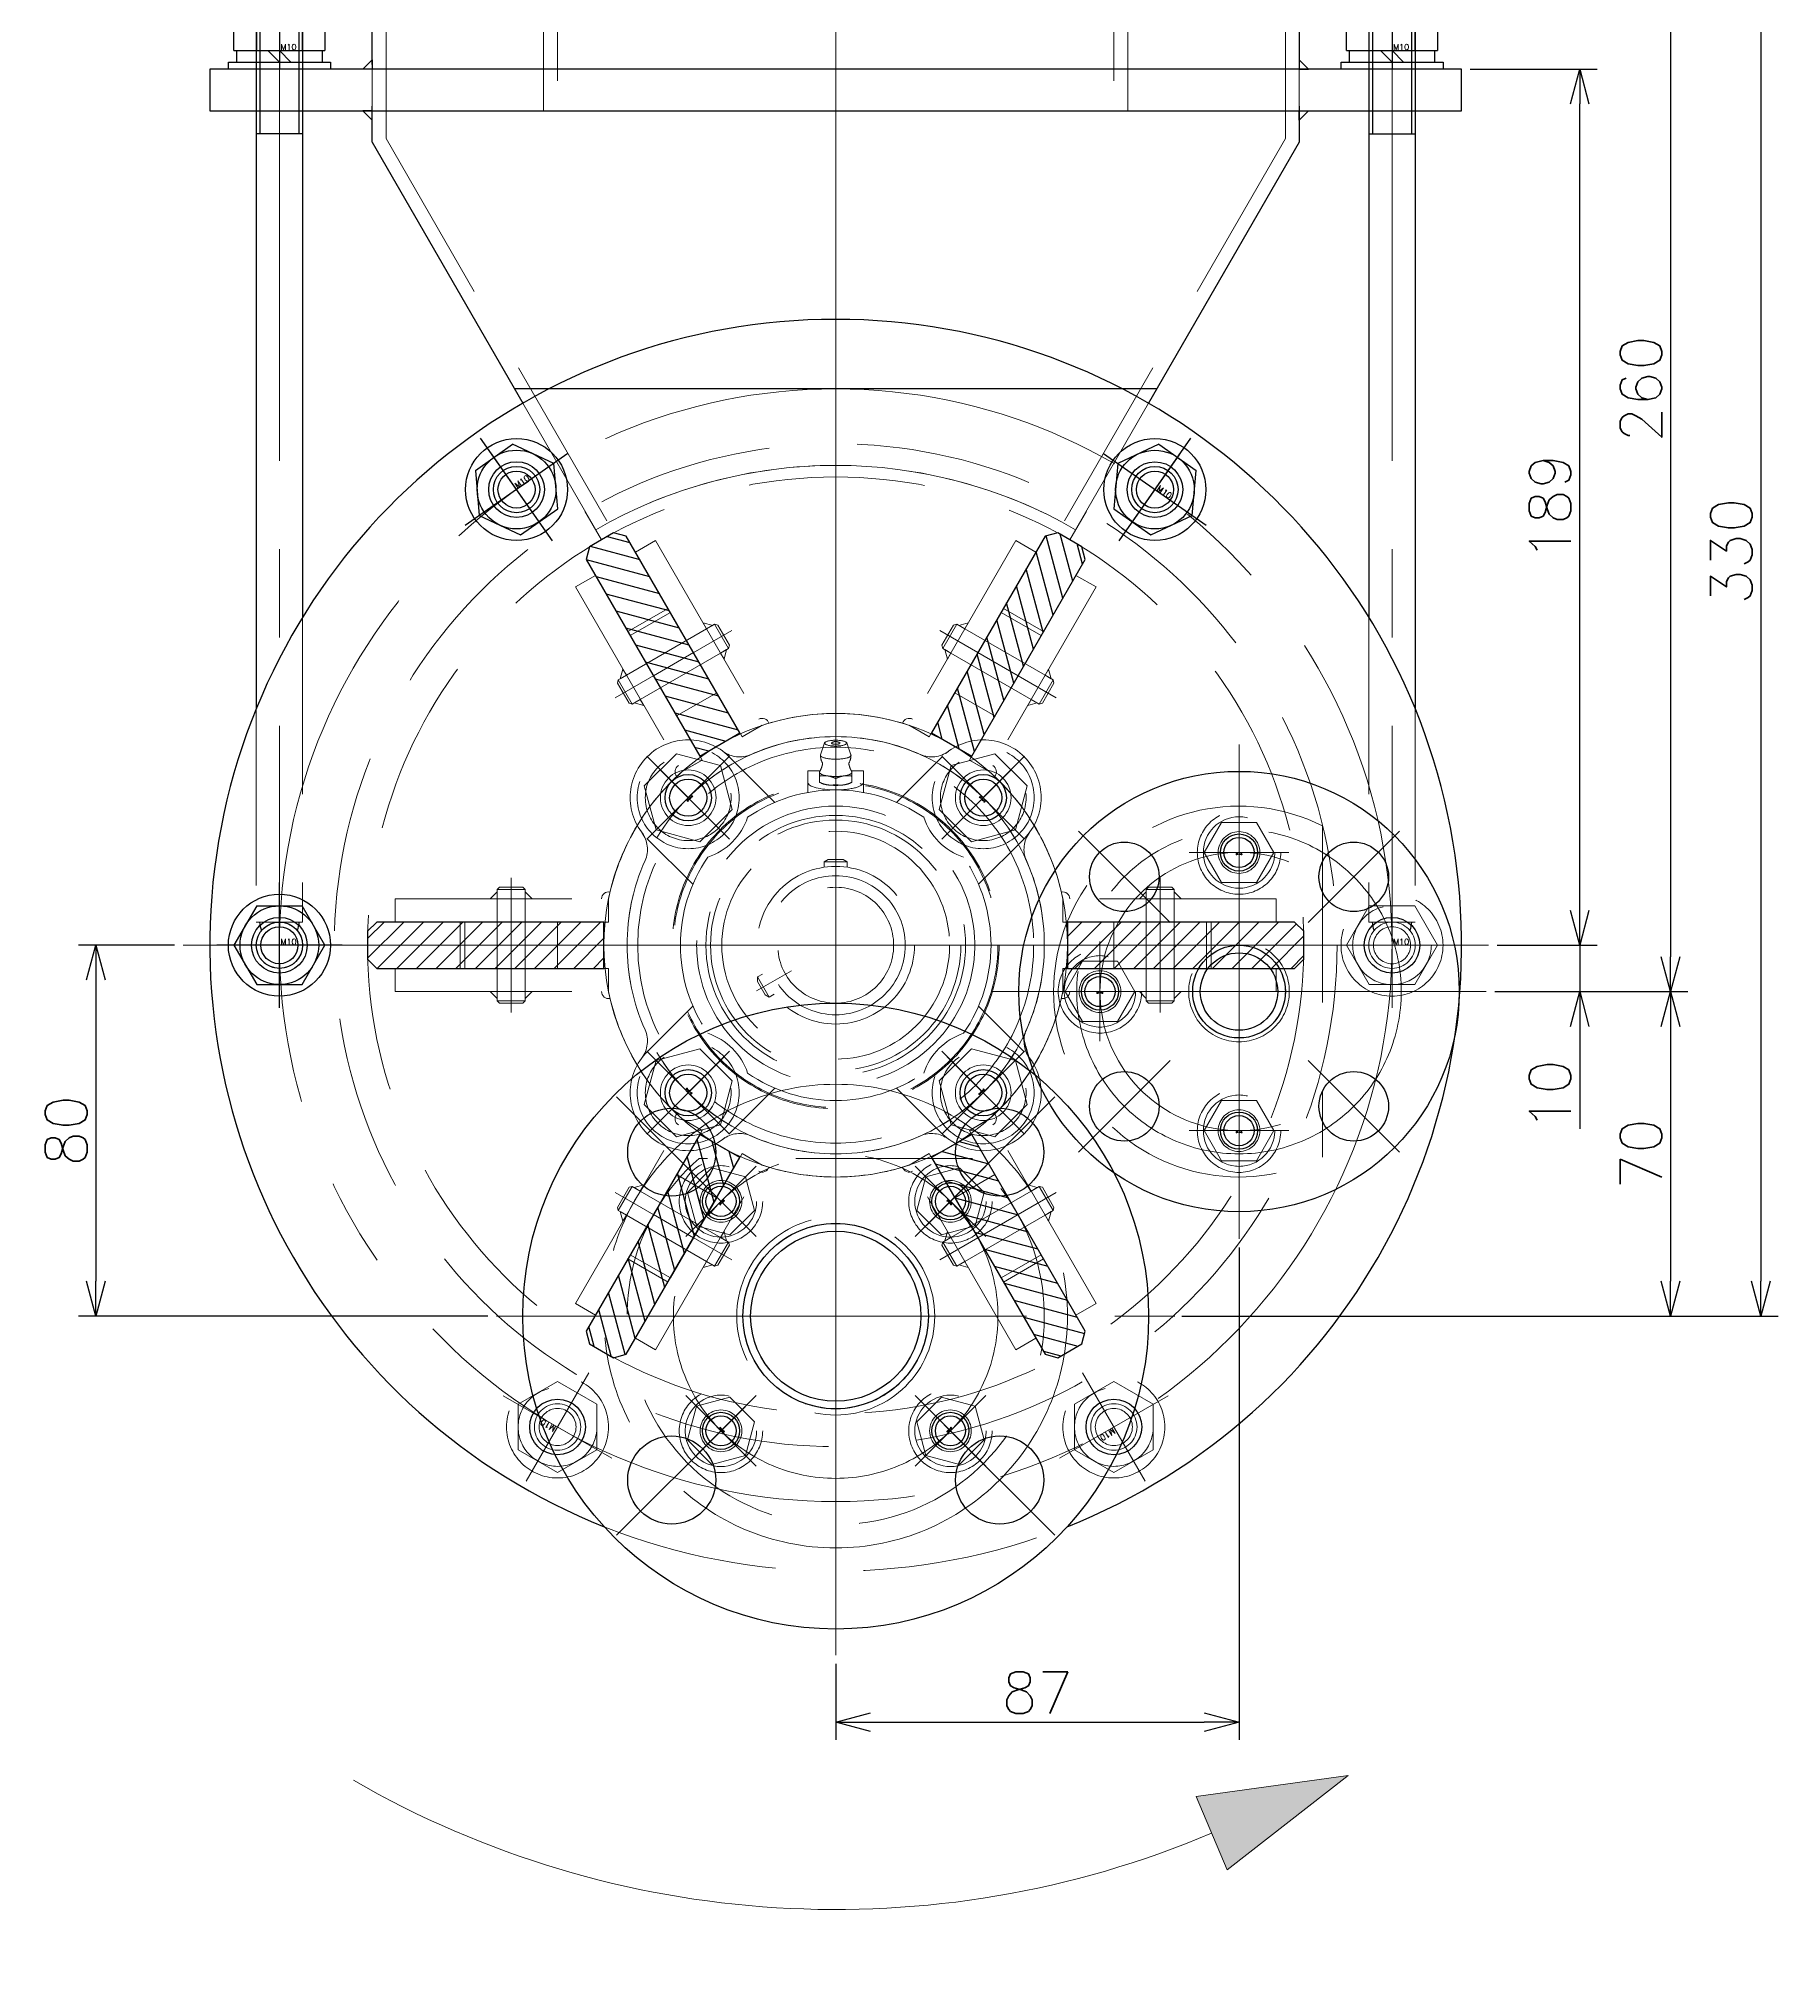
# Model space of a CAD drawing. Header units: millimetres. Extents: x -16130 to 36813, y -8099 to 27484.
# Drawn here: x 19179.1 to 19554.3, y 15361.3 to 15779.4 of the extents above; entities that cross this region are included whole.
import ezdxf

# ---------------------------------------------------------------- set-up
doc = ezdxf.new("R2010")
doc.units = ezdxf.units.MM
doc.header["$LTSCALE"] = 6
doc.header["$PDMODE"] = 99
doc.header["$PDSIZE"] = 1
doc.linetypes.add('CENTER2', pattern=[28.575, 19.05, -3.175, 3.175, -3.175])
doc.linetypes.add('HIDDEN', pattern=[9.525, 6.35, -3.175])
for name, color, linetype, lineweight in [('01_NORMAL', 7, 'Continuous', 25), ('04_HIDDEN', 2, 'HIDDEN', 13), ('05_CENTER', 4, 'CENTER2', 13), ('08_DIM', 3, 'Continuous', 13)]:
    doc.layers.add(name, color=color, linetype=linetype, lineweight=lineweight)
doc.layers.add('10_DRAFT', color=8, linetype='Continuous', lineweight=0, plot=False)
doc.styles.add('KSS_TXT', font='txt.shx', dxfattribs={"bigfont": 'extfont2.shx'})
doc.styles.add('KSS_TXT_L', font='txt.shx', dxfattribs={"height": 3, "bigfont": 'extfont2.shx'})
doc.dimstyles.new('KSS_DIM', dxfattribs={"dimtxt": 3, "dimasz": 2.5, "dimexe": 1.25, "dimexo": 0.625, "dimtad": 1, "dimdsep": 46, "dimtxsty": 'KSS_TXT', "dimblk": 'OPEN30', "dimcen": 0, "dimazin": 2, "dimtfac": 0.75, "dimtmove": 0, "dimatfit": 3, "dimldrblk": 'OPEN30', "dimfxl": 1, "dimtolj": 1, "dimarcsym": 0})

# ---------------------------------------------------------------- blocks, each defined once
blk = doc.blocks.new('A$C44D50F2E_1_1_1')
at = {"color": 0}
for p, q in [((-100, 330), (-100, 450)), ((100, 450), (100, 330)), ((-100, 313.2), (-100, 321)), ((100, 321), (100, 313.21)), ((-100, 313.2), (-67.5, 256.91)), ((100, 313.21), (67.5, 256.91))]:
    blk.add_line(p, q, dxfattribs=at)
at = {"color": 3}
blk.add_line((69.28, 260), (-69.28, 260), dxfattribs=at)
at = {"color": 0}
for points in [[(-95, 531), (95, 531), (95, 540), (-95, 540)], [(-102.46, 459), (105, 459), (105, 450), (-102.46, 450)], [(135, 329), (-135, 329), (-135, 320), (135, 320)]]:
    blk.add_lwpolyline(points, close=True, dxfattribs=at)
blk.add_lwpolyline([(63, 459), (63, 540), (-63, 540), (-63, 459)], dxfattribs=at)
at = {"color": 3}
for points in [[(-63, 536), (-61, 536), (-63, 538), (-63, 538)], [(63, 536), (61, 536), (63, 538), (63, 538)], [(-63, 531), (-65, 531), (-63, 529), (-63, 529)], [(63, 531), (65, 531), (63, 529), (63, 529)], [(-63, 459), (-65, 459), (-63, 461), (-63, 461)], [(63, 459), (65, 459), (63, 461), (63, 461)], [(-100, 450), (-102, 450), (-100, 448), (-100, 448)], [(100, 450), (102, 450), (100, 448), (100, 448)], [(-100, 329), (-102, 329), (-100, 331), (-100, 331)], [(100, 329), (102, 329), (100, 331), (100, 331)], [(-100, 320), (-102, 320), (-100, 318), (-100, 318)], [(100, 320), (102, 320), (100, 318), (100, 318)]]:
    blk.add_lwpolyline(points, close=True, dxfattribs=at)
at = {"color": 0}
for centre, radius in [((0, 390), 47.5), ((-24.75, 414.75), 7.5), ((24.75, 414.75), 7.5), ((0, 390), 10), ((0, 390), 8.35), ((-24.75, 365.25), 7.5), ((24.75, 365.25), 7.5)]:
    blk.add_circle(centre, radius, dxfattribs=at)
at = {"layer": '04_HIDDEN'}
for p, q in [((-63, 536), (63, 536)), ((-60, 536), (-60, 320)), ((60, 536), (60, 320)), ((-97, 314.01), (-97, 450)), ((97, 314.01), (97, 450)), ((-100, 320), (-100, 329)), ((100, 320), (100, 329)), ((-97, 314.01), (-49.12, 231.07)), ((97, 314.01), (49.11, 231.07)), ((-67.5, 256.91), (-51.75, 229.63)), ((67.5, 256.91), (51.75, 229.63))]:
    blk.add_line(p, q, dxfattribs=at)
for points in [[(-63, 540), (-95, 540), (-95, 531), (-63, 531)], [(63, 540), (95, 540), (95, 531), (63, 531)]]:
    blk.add_lwpolyline(points, close=True, dxfattribs=at)
blk.add_lwpolyline([(-63, 459), (-63, 320), (63, 320), (63, 459)], dxfattribs=at)
blk.add_circle((0, 390), 10.85, dxfattribs=at)
blk.add_arc((0, 140), 103.5, 60, 120, dxfattribs=at)
at = {"layer": '05_CENTER'}
for p, q in [((0, 548.68), (0, 140)), ((-80, 523.03), (-80, 547.72)), ((45, 523.03), (45, 547.72)), ((80, 523.03), (80, 547.72)), ((-14.89, 404.89), (-34.61, 424.61)), ((14.89, 404.89), (34.61, 424.61)), ((-53.33, 390), (53.33, 390)), ((-14.89, 375.11), (-34.61, 355.39)), ((14.89, 375.11), (34.61, 355.39)), ((-120, 335.64), (-120, 313.31)), ((120, 335.64), (120, 313.31))]:
    blk.add_line(p, q, dxfattribs=at)
blk.add_circle((0, 390), 35, dxfattribs=at)
at = {"layer": '10_DRAFT'}
blk.add_line((6, 140), (-6, 140), dxfattribs=at)
blk = doc.blocks.new('A$C5E326CA8_1_1_1')
at = {"layer": '08_DIM'}
blk.add_hatch(color=1, dxfattribs=at).paths.add_polyline_path([(-656.5, 526.9), (-750.2, 433.1), (-690.8, 398.9)])
at = {"layer": '08_DIM', "color": 1}
for p, q in [((-750.2, 433.1), (-656.5, 526.9)), ((-690.8, 398.9), (-656.5, 526.9)), ((-750.2, 433.1), (-690.8, 398.9))]:
    blk.add_line(p, q, dxfattribs=at)
blk.add_arc((0, 0), 832, 150, 202.9426, dxfattribs=at)
blk = doc.blocks.new('A$C4A8F1EB2_1_1_1')
at = {"color": 0}
for centre, radius in [((-68.85, 98.29), 6), ((68.86, 98.28), 6), ((-31.82, 31.82), 5), ((-31.82, 31.82), 4), ((31.82, 31.82), 5), ((31.82, 31.82), 4), ((87, 20), 4), ((87, 20), 3.25), ((-120, 0), 6), ((120, 0), 6), ((57, -10), 4), ((57, -10), 3.25), ((-31.82, -31.82), 5), ((-31.82, -31.82), 4), ((31.82, -31.82), 5), ((31.82, -31.82), 4), ((87, -40), 4), ((87, -40), 3.25), ((-24.75, -55.25), 4), ((-24.75, -55.25), 4), ((-24.75, -55.25), 3.25), ((-24.75, -55.25), 3.25), ((24.75, -55.25), 4), ((24.75, -55.25), 4), ((24.75, -55.25), 3.25), ((24.75, -55.25), 3.25), ((-60, -103.92), 6), ((60, -103.92), 6), ((-24.75, -104.75), 4), ((-24.75, -104.75), 4), ((-24.75, -104.75), 3.25), ((-24.75, -104.75), 3.25), ((24.75, -104.75), 4), ((24.75, -104.75), 4), ((24.75, -104.75), 3.25), ((24.75, -104.75), 3.25)]:
    blk.add_circle(centre, radius, dxfattribs=at)
blk.add_arc((0, 0), 135, 291.7037, 248.2963, dxfattribs=at)
at = {"layer": '04_HIDDEN'}
for centre, radius in [((0, 0), 101), ((0, 0), 35.25), ((87, -10), 10), ((0, -80), 20), ((0, -80), 20)]:
    blk.add_circle(centre, radius, dxfattribs=at)
blk.add_arc((0, 0), 135, 248.2964, 291.7036, dxfattribs=at)
at = {"layer": '05_CENTER'}
for p, q in [((0, 140.79), (0, -140.79)), ((-63.49, 90.63), (-74.2, 105.94)), ((63.5, 90.63), (74.22, 105.93)), ((-25.92, 25.92), (-37.72, 37.72)), ((37.72, 37.72), (25.92, 25.92)), ((87, -46.92), (87, 26.92)), ((-140.79, 0), (140.79, 0)), ((-110.66, 0), (-129.34, 0)), ((135.66, 0), (129.34, 0)), ((49.96, -10), (100, -10)), ((-25.92, -25.92), (-37.72, -37.72)), ((37.72, -37.72), (25.92, -25.92)), ((-29.94, -50.06), (-19.56, -60.44)), ((-29.94, -50.06), (-19.56, -60.44)), ((29.94, -50.06), (19.56, -60.44)), ((29.94, -50.06), (19.56, -60.44)), ((-40, -80), (40, -80)), ((-40, -80), (40, -80)), ((-55.33, -95.83), (-64.67, -112.01)), ((55.33, -95.83), (64.67, -112.01)), ((-29.94, -109.94), (-19.56, -99.56)), ((-29.94, -109.94), (-19.56, -99.56)), ((29.94, -109.94), (19.56, -99.56)), ((29.94, -109.94), (19.56, -99.56))]:
    blk.add_line(p, q, dxfattribs=at)
for centre, radius in [((0, 0), 120), ((0, 0), 45), ((0, -80), 35), ((0, -80), 35)]:
    blk.add_circle(centre, radius, dxfattribs=at)
blk.add_arc((87, -10), 30, 68.9919, 291.0081, dxfattribs=at)
blk = doc.blocks.new('A$C684B73BF')
at = {"color": 0}
for centre, radius in [((0, 0), 67.5), ((-35.36, 35.36), 9.5), ((35.36, 35.36), 9.5), ((0, 0), 20), ((0, 0), 18.35), ((-35.36, -35.36), 9.5), ((35.36, -35.36), 9.5)]:
    blk.add_circle(centre, radius, dxfattribs=at)
at = {"layer": '04_HIDDEN'}
blk.add_line((29.48, 34), (-29.48, 34), dxfattribs=at)
for centre, radius in [((-24.75, 24.75), 4.5), ((24.75, 24.75), 4.5), ((0, 0), 21.35), ((-24.75, -24.75), 4.5), ((24.75, -24.75), 4.5)]:
    blk.add_circle(centre, radius, dxfattribs=at)
blk.add_arc((0, 0), 45, 130.9261, 49.0739, dxfattribs=at)
at = {"layer": '05_CENTER'}
for p, q in [((0, 73.14), (0, -73.14)), ((-23.43, 23.43), (-47.28, 47.28)), ((23.43, 23.43), (47.28, 47.28)), ((-29.94, 29.94), (-19.56, 19.56)), ((29.94, 29.94), (19.56, 19.56)), ((-73.14, 0), (73.14, 0)), ((-29.94, -29.94), (-19.56, -19.56)), ((29.94, -29.94), (19.56, -19.56)), ((-23.43, -23.43), (-47.28, -47.28)), ((23.43, -23.43), (47.28, -47.28))]:
    blk.add_line(p, q, dxfattribs=at)
for radius in [50, 35]:
    blk.add_circle((0, 0), radius, dxfattribs=at)
blk = doc.blocks.new('A$C67FD2836_1_1_1_1')
at = {"color": 0, "linetype": 'CENTER2'}
for p, q in [((0, -10.75), (0, 10.75)), ((-10.75, 0), (10.75, 0))]:
    blk.add_line(p, q, dxfattribs=at)
at = {"color": 0}
for p, q in [((-7.51, 0), (-3.75, 6.5)), ((-3.75, 6.5), (3.75, 6.5)), ((3.75, 6.5), (7.51, 0)), ((-3.75, -6.5), (-7.51, 0)), ((7.51, 0), (3.75, -6.5)), ((3.75, -6.5), (-3.75, -6.5))]:
    blk.add_line(p, q, dxfattribs=at)
for radius in [9, 7.7]:
    blk.add_circle((0, 0), radius, dxfattribs=at)
at = {"layer": '10_DRAFT', "style": 'KSS_TXT_L'}
blk.add_text('BT-M8', height=0.3, dxfattribs=at).set_placement((-0.69, -0.48))
blk = doc.blocks.new('A$C684BE6B5')
blk.add_blockref('A$C684B73BF', (0, 0))
at = {"layer": '04_HIDDEN'}
for p, rotation in [((-24.75, 24.75), 44.99999999999999), ((24.75, 24.75), 314.9999999999999), ((-24.75, -24.75), 135), ((24.75, -24.75), 225)]:
    blk.add_blockref('A$C67FD2836_1_1_1_1', p, dxfattribs=dict(at, rotation=rotation))
blk = doc.blocks.new('A$C23CC2856_1_1_1')
at = {"color": 0}
for radius in [108.15, 101]:
    blk.add_circle((0, 0), radius, dxfattribs=at)
at = {"layer": '04_HIDDEN'}
for p, q in [((-50.5, 87.47), (-54.08, 93.66)), ((50.5, 87.47), (54.08, 93.66))]:
    blk.add_line(p, q, dxfattribs=at)
at = {"layer": '10_DRAFT'}
for p, q in [((0, -5.06), (0, 5.06)), ((5.06, 0), (-5.06, 0))]:
    blk.add_line(p, q, dxfattribs=at)
blk.add_arc((0, 0), 103.5, 60, 120, dxfattribs=at)
blk = doc.blocks.new('MUCFC205a')
at = {"color": 0, "linetype": 'CENTER2'}
for p, q in [((0, -50), (0, 50)), ((-24.04, 24.04), (-39.6, 39.6)), ((24.04, 24.04), (39.6, 39.6)), ((50, 0), (-50, 0)), ((-17.05, -9.84), (-9.52, -5.49)), ((-24.04, -24.04), (-39.6, -39.6)), ((24.04, -24.04), (39.6, -39.6))]:
    blk.add_line(p, q, dxfattribs=at)
at = {"color": 0}
for p, q in [((-2.39, 43.64), (-3.29, 41.05)), ((2.39, 43.64), (3.29, 41.05)), ((-13.14, 30.82), (-22.98, 40.66)), ((-6, 37.65), (-6, 35.11)), ((-6, 37.65), (-3.34, 37.65)), ((3.34, 37.65), (6, 37.65)), ((6, 35.11), (6, 37.65)), ((22.98, 40.66), (13.14, 30.82)), ((-6, 32.96), (-6, 35.11)), ((-3.38, 37.59), (-3.5, 37.53)), ((-3.5, 36.48), (-3.5, 35.15)), ((-3.1, 34.96), (-3.5, 35.15)), ((0, 34.63), (0, 35.96)), ((3.1, 34.96), (3.5, 35.15)), ((3.38, 37.59), (3.5, 37.53)), ((3.5, 36.48), (3.5, 35.15)), ((6, 32.96), (6, 35.11)), ((-40.66, 22.98), (-30.82, 13.14)), ((30.82, 13.14), (40.66, 22.98)), ((-1.63, 18.5), (-2.5, 18)), ((2.5, 18), (-2.5, 18)), ((-2.5, 16.82), (-2.5, 18)), ((1.63, 18.5), (-1.63, 18.5)), ((1.63, 18.5), (2.5, 18)), ((2.5, 16.82), (2.5, 18)), ((-15.81, -6.24), (-16.84, -6.83)), ((-16.84, -6.83), (-14.34, -11.17)), ((-16.84, -7.83), (-16.84, -6.83)), ((-16.84, -7.83), (-15.2, -10.67)), ((-15.2, -10.67), (-14.34, -11.17)), ((-13.31, -10.57), (-14.34, -11.17)), ((-30.82, -13.14), (-40.66, -22.98)), ((40.66, -22.98), (30.82, -13.14)), ((-22.98, -40.66), (-13.14, -30.82)), ((13.14, -30.82), (22.98, -40.66))]:
    blk.add_line(p, q, dxfattribs=at)
for centre, radius in [((-31.82, 31.82), 6), ((31.82, 31.82), 6), ((0, 0), 30), ((0, 0), 28), ((0, 0), 27), ((0, 0), 24.57), ((0, 0), 24.57), ((0, 0), 17), ((0, 0), 12.5), ((-31.82, -31.82), 6), ((31.82, -31.82), 6)]:
    blk.add_circle(centre, radius, dxfattribs=at)
for centre, radius, start, end in [((-31.82, 31.82), 12.5, 45, 225), ((0, 0), 45, 66.0482, 113.9518), ((0, 42.34), 1.59, 57.1014, 122.8986), ((31.82, 31.82), 12.5, 315, 135), ((-20.7, 46.61), 6, 233.0704, 293.9518), ((0, 40.98), 3.3, 180, 208.5437), ((0, 40.98), 3.3, 331.4563, 0), ((20.7, 46.61), 6, 246.0482, 306.9296), ((0, 0), 33.5, 90, 124.5508), ((0, 0), 33.5, 55.4492, 90), ((-31.82, 31.82), 13.5, 288.2532, 341.7468), ((31.82, 31.82), 13.5, 198.2532, 251.7468), ((-46.61, 20.7), 6, 336.0482, 36.9296), ((46.61, 20.7), 6, 143.0704, 203.9518), ((0, 0), 45, 156.0482, 203.9518), ((0, 0), 33.5, 145.4492, 214.5508), ((0, 0), 33.5, 325.4492, 34.5508), ((0, 0), 45, 336.0482, 23.9518), ((-46.61, -20.7), 6, 323.0704, 23.9518), ((-31.82, -31.82), 13.5, 18.2532, 71.7468), ((31.82, -31.82), 13.5, 108.2532, 161.7468), ((46.61, -20.7), 6, 156.0482, 216.9296), ((-31.82, -31.82), 12.5, 135, 315), ((31.82, -31.82), 12.5, 225, 45), ((0, 0), 33.5, 235.4492, 304.5508), ((-20.7, -46.61), 6, 66.0482, 126.9296), ((0, 0), 45, 246.0482, 293.9518), ((20.7, -46.61), 6, 53.0704, 113.9518)]:
    blk.add_arc(centre, radius, start, end, dxfattribs=at)
at = {"color": 0, "linetype": 'CENTER2'}
for start, end in [(120.9593, 149.0407), (30.9593, 59.0407), (210.9593, 239.0407), (300.9593, 329.0407)]:
    blk.add_arc((0, 0), 45, start, end, dxfattribs=at)
at = {"color": 0}
blk.add_ellipse((0, 43.59), major_axis=(-2.4, 0), ratio=0.258819, dxfattribs=at)
for centre, major_axis, ratio, start_param, end_param in [((0, 43.59), (0.929, 0), 0.258819, 2.761004, 6.663774), ((0, 40.98), (3.3, 0), 0.258819, 3.052157, 6.372621), ((0, 35.11), (-6, 0), 0.267949, 0, 1.570796), ((0, 37.31), (-3.5, 0), 0.258819, 6.132626, 6.283185), ((0, 37.31), (-3.5, 0), 0.258819, 0, 1.047198), ((0, 35.38), (-3.5, 0), 0.258819, 0.48262, 1.047198), ((0, 37.31), (3.5, 0), 0.258819, 4.18879, 5.235988), ((0, 35.38), (-3.5, 0), 0.258819, 1.047198, 2.094395), ((0, 35.11), (-6, 0), 0.267949, 1.570796, 3.141593), ((0, 37.31), (3.5, 0), 0.258819, 5.235988, 6.283185), ((0, 35.38), (-3.5, 0), 0.258819, 2.094395, 2.658973), ((0, 37.31), (3.5, 0), 0.258819, 0, 0.150559)]:
    blk.add_ellipse(centre, major_axis=major_axis, ratio=ratio, start_param=start_param, end_param=end_param, dxfattribs=at)
for points, knots in [([(-2.85, 39.04), (-2.87, 38.91), (-2.91, 38.79), (-2.97, 38.55), (-3.01, 38.43), (-3.09, 38.21), (-3.13, 38.1), (-3.22, 37.9), (-3.27, 37.8), (-3.36, 37.62), (-3.41, 37.53), (-3.46, 37.44)], [3.19538698, 3.19538698, 3.19538698, 3.19538698, 3.21474001, 3.21474001, 3.23409304, 3.23409304, 3.25344607, 3.25344607, 3.2727991, 3.2727991, 3.29215213, 3.29215213, 3.29215213, 3.29215213]), ([(-2.9, 39.4), (-2.89, 39.39), (-2.88, 39.37), (-2.87, 39.33), (-2.86, 39.3), (-2.85, 39.25), (-2.84, 39.23), (-2.84, 39.17), (-2.84, 39.15), (-2.84, 39.09), (-2.84, 39.06), (-2.85, 39.04)], [3.0017286, 3.0017286, 3.0017286, 3.0017286, 3.0404603, 3.0404603, 3.079192, 3.079192, 3.1179236, 3.1179236, 3.1566553, 3.1566553, 3.195387, 3.195387, 3.195387, 3.195387]), ([(2.85, 39.04), (2.84, 39.06), (2.84, 39.09), (2.84, 39.15), (2.84, 39.17), (2.84, 39.23), (2.85, 39.25), (2.86, 39.3), (2.87, 39.33), (2.88, 39.37), (2.89, 39.39), (2.9, 39.4)], [6.229391, 6.229391, 6.229391, 6.229391, 6.2681226, 6.2681226, 6.3068543, 6.3068543, 6.345586, 6.345586, 6.3843177, 6.3843177, 6.4230493, 6.4230493, 6.4230493, 6.4230493]), ([(3.46, 37.44), (3.41, 37.53), (3.36, 37.62), (3.27, 37.8), (3.22, 37.9), (3.13, 38.1), (3.09, 38.21), (3.01, 38.43), (2.97, 38.55), (2.91, 38.79), (2.87, 38.91), (2.85, 39.04)], [6.13262583, 6.13262583, 6.13262583, 6.13262583, 6.15197886, 6.15197886, 6.17133189, 6.17133189, 6.19068492, 6.19068492, 6.21003795, 6.21003795, 6.22939098, 6.22939098, 6.22939098, 6.22939098])]:
    blk.add_open_spline(points, degree=3, knots=knots, dxfattribs=at)
for points, weights in [([(-3.5, 37.31), (-3.5, 37.53), (-3.5, 37.53)], [1, 1.06569749337, 1.06692339932]), ([(-3.5, 36.48), (-3.5, 37.06), (-3.5, 37.31)], [1.06657306684, 1.07194812406, 1]), ([(-1.75, 36.52), (-2.56, 36.64), (-3.5, 36.48)], [1, 1.07194812406, 1.06657306684]), ([(-3.5, 35.15), (-3.5, 35.15), (-3.5, 35.15)], [1.06692339932, 1.0670400352, 1.06657306684]), ([(-3.5, 35.15), (-2.56, 34.71), (-1.75, 34.59)], [1.06657306684, 1.07194812406, 1]), ([(0, 35.96), (-0.94, 36.4), (-1.75, 36.52)], [1.06657306684, 1.07194812406, 1]), ([(-1.75, 34.59), (-0.94, 34.47), (0, 34.63)], [1, 1.07194812406, 1.06657306684]), ([(1.75, 36.52), (0.94, 36.4), (0, 35.96)], [1, 1.07194812406, 1.06657306684]), ([(0, 34.63), (0.94, 34.47), (1.75, 34.59)], [1.06657306684, 1.07194812406, 1]), ([(3.5, 36.48), (2.56, 36.64), (1.75, 36.52)], [1.06657306684, 1.07194812406, 1]), ([(1.75, 34.59), (2.56, 34.71), (3.5, 35.15)], [1, 1.07194812406, 1.06657306684]), ([(3.5, 37.53), (3.5, 37.53), (3.5, 37.31)], [1.06692339932, 1.06569749337, 1]), ([(3.5, 37.31), (3.5, 37.06), (3.5, 36.48)], [1, 1.07194812406, 1.06657306684]), ([(3.5, 35.15), (3.5, 35.15), (3.5, 35.15)], [1.06657306684, 1.0670400352, 1.06692339932])]:
    blk.add_rational_spline(points, weights, degree=2, dxfattribs=at)
at = {"layer": '04_HIDDEN', "color": 0}
blk.add_circle((0, 0), 35, dxfattribs=at)
blk = doc.blocks.new('A$C491655AE_1_1_1_1')
at = {"color": 0, "linetype": 'CENTER2'}
for p, q in [((0, -12.64), (0, 12.64)), ((-12.64, 0), (12.64, 0))]:
    blk.add_line(p, q, dxfattribs=at)
at = {"color": 0}
for p, q in [((-9.81, 0), (-4.91, 8.5)), ((-4.91, 8.5), (4.91, 8.5)), ((4.91, 8.5), (9.81, 0)), ((-4.91, -8.5), (-9.81, 0)), ((9.81, 0), (4.91, -8.5)), ((4.91, -8.5), (-4.91, -8.5))]:
    blk.add_line(p, q, dxfattribs=at)
for radius in [11, 9.25]:
    blk.add_circle((0, 0), radius, dxfattribs=at)
at = {"layer": '10_DRAFT', "style": 'KSS_TXT_L'}
blk.add_text('BT-M10', height=0.3, dxfattribs=at).set_placement((-0.7, -0.54))
blk = doc.blocks.new('A$C684BE7D9')
at = {"color": 4}
blk.add_blockref('MUCFC205a', (0, 0), dxfattribs=at)
for p, rotation in [((-31.82, 31.82), 44.99999999999999), ((31.82, 31.82), 315), ((-31.82, -31.82), 135), ((31.82, -31.82), 225)]:
    blk.add_blockref('A$C491655AE_1_1_1_1', p, dxfattribs=dict(rotation=rotation))
blk = doc.blocks.new('A$C1B8C3DF9_1_1_1')
at = {"color": 0}
for p, q in [((-27.84, 68.22), (-26.11, 69.22)), ((-26.11, 69.22), (-23.11, 64.02)), ((-25.42, 69.04), (-26.11, 69.22)), ((-25.42, 69.04), (-22.92, 64.71)), ((25.42, 69.04), (22.92, 64.71)), ((26.11, 69.22), (23.11, 64.02)), ((25.42, 69.04), (26.11, 69.22)), ((27.84, 68.22), (26.11, 69.22)), ((-23.11, 64.02), (-24.84, 63.02)), ((-23.11, 64.02), (-22.92, 64.71)), ((23.11, 64.02), (22.92, 64.71)), ((23.11, 64.02), (24.84, 63.02)), ((-47.08, 56.54), (-46.89, 57.22)), ((-47.08, 56.54), (-44.58, 52.21)), ((-45.16, 58.22), (-46.89, 57.22)), ((-46.89, 57.22), (-43.89, 52.02)), ((46.89, 57.22), (43.89, 52.02)), ((47.08, 56.54), (44.58, 52.21)), ((45.16, 58.22), (46.89, 57.22)), ((47.08, 56.54), (46.89, 57.22)), ((-43.89, 52.02), (-44.58, 52.21)), ((-43.89, 52.02), (-42.16, 53.02)), ((43.89, 52.02), (42.16, 53.02)), ((43.89, 52.02), (44.58, 52.21)), ((-20.17, 44.94), (-15.88, 47.41)), ((20.17, 44.94), (15.88, 47.41)), ((-20.54, 45.58), (-20.17, 44.94)), ((20.54, 45.58), (20.17, 44.94)), ((-28.83, 39.94), (-33.12, 37.46)), ((-29.2, 40.58), (-28.83, 39.94)), ((29.2, 40.58), (28.83, 39.94)), ((28.83, 39.94), (33.12, 37.46)), ((-72.5, 12.5), (-73, 12)), ((-73, 10), (-73, 12)), ((-73, 12), (-67, 12)), ((-72.5, 12.5), (-67.5, 12.5)), ((-67, 12), (-67.5, 12.5)), ((-67, 12), (-67, 10)), ((-49, 5), (-49, 9.95)), ((49, 5), (49, 9.95)), ((67, 12), (67.5, 12.5)), ((73, 12), (67, 12)), ((67, 12), (67, 10)), ((72.5, 12.5), (67.5, 12.5)), ((72.5, 12.5), (73, 12)), ((73, 10), (73, 12)), ((-49.75, 5), (-49, 5)), ((49.75, 5), (49, 5)), ((-49.75, -5), (-49, -5)), ((-49, -5), (-49, -9.95)), ((49.75, -5), (49, -5)), ((49, -5), (49, -9.95)), ((-73, -10), (-73, -12)), ((-72.5, -12.5), (-73, -12)), ((-73, -12), (-67, -12)), ((-72.5, -12.5), (-67.5, -12.5)), ((-67, -12), (-67.5, -12.5)), ((-67, -12), (-67, -10)), ((67, -12), (67, -10)), ((73, -12), (67, -12)), ((67, -12), (67.5, -12.5)), ((72.5, -12.5), (67.5, -12.5)), ((72.5, -12.5), (73, -12)), ((73, -10), (73, -12)), ((-28.83, -39.94), (-33.12, -37.46)), ((28.83, -39.94), (33.12, -37.46)), ((-29.2, -40.58), (-28.83, -39.94)), ((29.2, -40.58), (28.83, -39.94)), ((-20.54, -45.58), (-20.17, -44.94)), ((-20.17, -44.94), (-15.88, -47.41)), ((20.17, -44.94), (15.88, -47.41)), ((20.54, -45.58), (20.17, -44.94)), ((-47.08, -56.54), (-44.58, -52.21)), ((-46.89, -57.22), (-43.89, -52.02)), ((-43.89, -52.02), (-44.58, -52.21)), ((-43.89, -52.02), (-42.16, -53.02)), ((43.89, -52.02), (42.16, -53.02)), ((46.89, -57.22), (43.89, -52.02)), ((43.89, -52.02), (44.58, -52.21)), ((47.08, -56.54), (44.58, -52.21)), ((-47.08, -56.54), (-46.89, -57.22)), ((-45.16, -58.22), (-46.89, -57.22)), ((45.16, -58.22), (46.89, -57.22)), ((47.08, -56.54), (46.89, -57.22)), ((-26.11, -69.22), (-23.11, -64.02)), ((-25.42, -69.04), (-22.92, -64.71)), ((-23.11, -64.02), (-24.84, -63.02)), ((-23.11, -64.02), (-22.92, -64.71)), ((23.11, -64.02), (22.92, -64.71)), ((25.42, -69.04), (22.92, -64.71)), ((23.11, -64.02), (24.84, -63.02)), ((26.11, -69.22), (23.11, -64.02)), ((-27.84, -68.22), (-26.11, -69.22)), ((-25.42, -69.04), (-26.11, -69.22)), ((25.42, -69.04), (26.11, -69.22)), ((27.84, -68.22), (26.11, -69.22))]:
    blk.add_line(p, q, dxfattribs=at)
for points in [[(-15.84, 47.44), (-20.17, 44.94), (-43.17, 84.77), (-38.84, 87.27)], [(15.84, 47.44), (20.17, 44.94), (43.17, 84.77), (38.84, 87.27)], [(-33.16, 37.44), (-28.83, 39.94), (-51.83, 79.77), (-56.16, 77.27)], [(33.16, 37.44), (28.83, 39.94), (51.83, 79.77), (56.16, 77.27)], [(-49, 10), (-49, 5), (-95, 5), (-95, 10)], [(49, 10), (49, 5), (95, 5), (95, 10)], [(-49, -10), (-49, -5), (-95, -5), (-95, -10)], [(49, -10), (49, -5), (95, -5), (95, -10)], [(-33.16, -37.44), (-28.83, -39.94), (-51.83, -79.77), (-56.16, -77.27)], [(33.16, -37.44), (28.83, -39.94), (51.83, -79.77), (56.16, -77.27)], [(-15.84, -47.44), (-20.17, -44.94), (-43.17, -84.77), (-38.84, -87.27)], [(15.84, -47.44), (20.17, -44.94), (43.17, -84.77), (38.84, -87.27)]]:
    blk.add_lwpolyline(points, close=True, dxfattribs=at)
blk.add_circle((0, 0), 12.5, dxfattribs=at)
for start, end in [(71.4783, 108.5217), (114.2613, 125.7387), (54.2613, 65.7387), (131.4783, 168.5217), (11.4783, 48.5217), (174.2613, 185.7387), (354.2613, 5.7387), (191.4783, 228.5217), (311.4783, 348.5217), (234.2613, 245.7387), (294.2613, 305.7387), (251.4783, 288.5217)]:
    blk.add_arc((0, 0), 50, start, end, dxfattribs=at)
at = {"layer": '04_HIDDEN'}
for p, q in [((-27.84, 68.22), (-45.16, 58.22)), ((45.16, 58.22), (27.84, 68.22)), ((-24.84, 63.02), (-42.16, 53.02)), ((42.16, 53.02), (24.84, 63.02)), ((-73, 10), (-73, -10)), ((-67, 10), (-67, -10)), ((67, -10), (67, 10)), ((73, -10), (73, 10)), ((-42.16, -53.02), (-24.84, -63.02)), ((24.84, -63.02), (42.16, -53.02)), ((-45.16, -58.22), (-27.84, -68.22)), ((27.84, -68.22), (45.16, -58.22))]:
    blk.add_line(p, q, dxfattribs=at)
for points in [[(-25.67, 54.46), (-35.67, 71.78), (-44.33, 66.78), (-34.33, 49.46)], [(34.33, 49.46), (44.33, 66.78), (35.67, 71.78), (25.67, 54.46)], [(-60, 5), (-80, 5), (-80, -5), (-60, -5)], [(60, -5), (80, -5), (80, 5), (60, 5)], [(-34.33, -49.46), (-44.33, -66.78), (-35.67, -71.78), (-25.67, -54.46)], [(25.67, -54.46), (35.67, -71.78), (44.33, -66.78), (34.33, -49.46)]]:
    blk.add_lwpolyline(points, close=True, dxfattribs=at)
for radius in [42.7, 15]:
    blk.add_circle((0, 0), radius, dxfattribs=at)
at = {"layer": '05_CENTER'}
for p, q in [((-47.56, 53.37), (-22.44, 67.88)), ((22.44, 67.88), (47.56, 53.37)), ((0, -57.56), (0, 57.56)), ((-70, -14.51), (-70, 14.51)), ((70, 14.51), (70, -14.51)), ((101.89, 0), (-101.89, 0)), ((-22.44, -67.88), (-47.56, -53.37)), ((47.56, -53.37), (22.44, -67.88))]:
    blk.add_line(p, q, dxfattribs=at)
at = {"layer": '08_DIM'}
for points in [[(-27.84, 68.22), (-28.59, 69.52), (-28.59, 69.52), (-26.54, 68.97)], [(27.84, 68.22), (28.59, 69.52), (28.59, 69.52), (26.54, 68.97)], [(-24.84, 63.02), (-24.09, 61.72), (-24.09, 61.72), (-23.54, 63.77)], [(24.84, 63.02), (24.09, 61.72), (24.09, 61.72), (23.54, 63.77)], [(-45.16, 58.22), (-45.91, 59.52), (-45.91, 59.52), (-46.46, 57.47)], [(45.16, 58.22), (45.91, 59.52), (45.91, 59.52), (46.46, 57.47)], [(-42.16, 53.02), (-41.41, 51.72), (-41.41, 51.72), (-43.46, 52.27)], [(42.16, 53.02), (41.41, 51.72), (41.41, 51.72), (43.46, 52.27)], [(-73, 10), (-74.5, 10), (-74.5, 10), (-73, 11.5)], [(-67, 10), (-65.5, 10), (-65.5, 10), (-67, 11.5)], [(67, 10), (65.5, 10), (65.5, 10), (67, 11.5)], [(73, 10), (74.5, 10), (74.5, 10), (73, 11.5)], [(-73, -10), (-74.5, -10), (-74.5, -10), (-73, -11.5)], [(-67, -10), (-65.5, -10), (-65.5, -10), (-67, -11.5)], [(67, -10), (65.5, -10), (65.5, -10), (67, -11.5)], [(73, -10), (74.5, -10), (74.5, -10), (73, -11.5)], [(-42.16, -53.02), (-41.41, -51.72), (-41.41, -51.72), (-43.46, -52.27)], [(42.16, -53.02), (41.41, -51.72), (41.41, -51.72), (43.46, -52.27)], [(-45.16, -58.22), (-45.91, -59.52), (-45.91, -59.52), (-46.46, -57.47)], [(45.16, -58.22), (45.91, -59.52), (45.91, -59.52), (46.46, -57.47)], [(-24.84, -63.02), (-24.09, -61.72), (-24.09, -61.72), (-23.54, -63.77)], [(24.84, -63.02), (24.09, -61.72), (24.09, -61.72), (23.54, -63.77)], [(-27.84, -68.22), (-28.59, -69.52), (-28.59, -69.52), (-26.54, -68.97)], [(27.84, -68.22), (28.59, -69.52), (28.59, -69.52), (26.54, -68.97)]]:
    blk.add_lwpolyline(points, close=True, dxfattribs=at)
for centre, start, end in [((-15.84, 47.44), 17.2275, 119.9995), ((15.84, 47.44), 60.0005, 162.7725), ((-33.16, 37.44), 120.0005, 222.7725), ((33.16, 37.44), 317.2275, 59.9995), ((-49, 10), 77.2275, 179.9995), ((49, 10), 0.0005, 102.7725), ((-49, -10), 180.0005, 282.7725), ((49, -10), 257.2275, 359.9995), ((-33.16, -37.44), 137.2275, 239.9995), ((33.16, -37.44), 300.0005, 42.7725), ((-15.84, -47.44), 240.0005, 342.7725), ((15.84, -47.44), 197.2275, 299.9995)]:
    blk.add_arc(centre, 1.5, start, end, dxfattribs=at)
blk = doc.blocks.new('A$C684A6939')
at = {"layer": '01_NORMAL'}
h = blk.add_hatch(dxfattribs=at)
h.set_pattern_fill('_USER', color=0, scale=3, angle=45, style=0, pattern_type=0)
h.set_pattern_definition([(45, (-20235.0703, -17777.576), (-2.12132034, 2.12132034), [])])
h.paths.add_polyline_path([(-29, 5), (-31, 3), (-31, 0), (-11, 0), (-11, 5)])
h.paths.add_polyline_path([(-31, -3), (-29, -5), (-11, -5), (-11, 0), (-31, 0)])
h.paths.add_polyline_path([(0, 0), (-11, 0), (-11, -5), (0, -5)])
h.paths.add_polyline_path([(0, 0), (0, 5), (-11, 5), (-11, 0)])
h.paths.add_polyline_path([(20, 5), (0, 5), (0, 0), (20, 0, -0.000323), (20, 0.06)])
h.paths.add_polyline_path([(20, -5), (20, -0.06, -0.000323), (20, 0), (0, 0), (0, -5)])
at = {"color": 0}
blk.add_lwpolyline([(20, 5), (-29, 5), (-31, 3), (-31, -3), (-29, -5), (20, -5)], close=True, dxfattribs=at)
at = {"layer": '04_HIDDEN', "color": 0}
blk.add_line((-11, 5), (-11, -5), dxfattribs=at)
at = {"layer": '10_DRAFT'}
blk.add_line((0, 5), (0, -5), dxfattribs=at)
blk = doc.blocks.new('A$C684A6AA0')
at = {"layer": '10_DRAFT'}
for p, q in [((0, -6.48), (0, 6.48)), ((-6.48, 0), (6.48, 0))]:
    blk.add_line(p, q, dxfattribs=at)
blk.add_circle((0, 0), 50, dxfattribs=at)
at = {"color": 6}
for p, rotation in [((-35, 60.62), 299.9999999999999), ((35, 60.62), 239.9999999999999), ((70, 0), 180), ((-35, -60.62), 60.00000000000001), ((35, -60.62), 120)]:
    blk.add_blockref('A$C684A6939', p, dxfattribs=dict(at, rotation=rotation))
blk.add_blockref('A$C684A6939', (-70, 0), dxfattribs=at)
blk = doc.blocks.new('A$C684CCBCE')
blk.add_blockref('A$C1B8C3DF9_1_1_1', (0, 0))
at = {"layer": '01_NORMAL'}
blk.add_blockref('A$C684A6AA0', (0, 0), dxfattribs=at)
blk = doc.blocks.new('A$C684B72EF')
at = {"color": 0}
for centre, radius in [((0, 0), 47.5), ((-24.75, 24.75), 7.5), ((24.75, 24.75), 7.5), ((0, 0), 10), ((0, 0), 8.35), ((-24.75, -24.75), 7.5), ((24.75, -24.75), 7.5)]:
    blk.add_circle(centre, radius, dxfattribs=at)
at = {"layer": '04_HIDDEN'}
blk.add_line((18, 35.72), (18, -35.72), dxfattribs=at)
for centre, radius in [((0, 30), 4.5), ((0, 0), 10.85), ((-30, 0), 4.5), ((0, -30), 4.5)]:
    blk.add_circle(centre, radius, dxfattribs=at)
blk.add_arc((0, 0), 40, 63.2563, 296.7437, dxfattribs=at)
at = {"layer": '05_CENTER'}
for p, q in [((0, -53.33), (0, 53.33)), ((-14.89, 14.89), (-34.61, 34.61)), ((14.89, 14.89), (34.61, 34.61)), ((-53.33, 0), (53.33, 0)), ((-14.89, -14.89), (-34.61, -34.61)), ((14.89, -14.89), (34.61, -34.61))]:
    blk.add_line(p, q, dxfattribs=at)
blk.add_circle((0, 0), 35, dxfattribs=at)
blk.add_arc((0, 0), 30, 68.9919, 291.0081, dxfattribs=at)
blk = doc.blocks.new('A$C684CCCB5')
blk.add_blockref('A$C684B72EF', (0, 0))
at = {"layer": '04_HIDDEN', "rotation": 359.9999999999999}
for p in [(0, 30), (-30, 0.05), (0, -30)]:
    blk.add_blockref('A$C67FD2836_1_1_1_1', p, dxfattribs=at)
blk = doc.blocks.new('M10Nza_1_1_1_1_1')
at = {"color": 0}
for p, q in [((-9.8, 4), (-9.8, 10.69)), ((-7.35, 12), (7.35, 12)), ((-4.9, 4), (-4.9, 10.69)), ((4.9, 10.69), (4.9, 4)), ((9.8, 10.69), (9.8, 4)), ((-9.8, 4), (9.8, 4)), ((-9.2, 1.5), (-9.2, 4)), ((0, 1.5), (-2.5, 4)), ((0, 4), (2.5, 1.5)), ((9.2, 4), (9.2, 1.5))]:
    blk.add_line(p, q, dxfattribs=at)
at = {"color": 0, "linetype": 'CENTER2'}
blk.add_line((0, 12), (0, 0), dxfattribs=at)
at = {"color": 0}
blk.add_lwpolyline([(-11, 1.5), (11, 1.5), (11, 0), (-11, 0)], close=True, dxfattribs=at)
for centre, radius, start, end in [((-7.35, 9.06), 2.94, 33.626, 146.374), ((0, 2.2), 9.8, 60, 120), ((7.35, 9.06), 2.94, 33.626, 146.374)]:
    blk.add_arc(centre, radius, start, end, dxfattribs=at)
at = {"layer": '10_DRAFT', "style": 'KSS_TXT'}
blk.add_text('M10', height=1.25, dxfattribs=at).set_placement((0.26, 4.12))
blk = doc.blocks.new('A$C68084CB7_1_1_1')
at = {"color": 0}
for p, q in [((-5, 215), (-5, 50.99)), ((5, 215), (-5, 215)), ((-4.19, 215), (-4.19, 175)), ((4.19, 215), (4.19, 175)), ((5, 215), (5, 70.71)), ((5, 175), (-5, 175))]:
    blk.add_line(p, q, dxfattribs=at)
at = {"layer": '04_HIDDEN'}
for p, q in [((5, 70.71), (5, 5)), ((-5, 50.99), (-5, 5)), ((5, 5), (-5, 5))]:
    blk.add_line(p, q, dxfattribs=at)
at = {"layer": '05_CENTER'}
for p, q in [((0, 218.8), (0, -8.49)), ((0, 196.64), (0, 173.31))]:
    blk.add_line(p, q, dxfattribs=at)
blk = doc.blocks.new('10b_2_1_1')
at = {"color": 0, "linetype": 'CENTER2'}
for p, q in [((0, -13.51), (0, 13.51)), ((13.51, 0), (-13.51, 0))]:
    blk.add_line(p, q, dxfattribs=at)
at = {"color": 0}
for p, q in [((-4.9, 8.49), (-9.8, 0)), ((-4.9, 8.49), (4.9, 8.49)), ((9.8, 0), (4.9, 8.49)), ((-9.8, 0), (-4.9, -8.49)), ((4.9, -8.49), (9.8, 0)), ((-4.9, -8.49), (4.9, -8.49))]:
    blk.add_line(p, q, dxfattribs=at)
for radius in [11, 8.49, 5, 4]:
    blk.add_circle((0, 0), radius, dxfattribs=at)
at = {"layer": '10_DRAFT', "style": 'KSS_TXT'}
blk.add_text('M10', height=1.25, dxfattribs=at).set_placement((0.26, 0.12))
blk = doc.blocks.new('A$C684CCD7E')
at = {"color": 3}
for centre, start, end in [((-120, 5), 179.9914, 205.2366), ((-120, 5), 334.7634, 0.0086), ((120, 5), 179.9914, 205.2366), ((120, 5), 334.7634, 0.0086)]:
    blk.add_arc(centre, 4.26, start, end, dxfattribs=at)
at = {"layer": '04_HIDDEN'}
for centre in [(-120, 0), (120, 0)]:
    blk.add_circle(centre, 5, dxfattribs=at)
at = {"layer": '10_DRAFT'}
for p, q in [((0, -8.78), (0, 8.78)), ((-8.78, 0), (8.78, 0))]:
    blk.add_line(p, q, dxfattribs=at)
for name, p in [('A$C68084CB7_1_1_1', (-120, 0)), ('M10Nza_1_1_1_1_1', (-120, 189)), ('M10Nza_1_1_1_1_1', (120, 189)), ('10b_2_1_1', (-120, 0))]:
    blk.add_blockref(name, p)
at = {"xscale": -1}
blk.add_blockref('A$C68084CB7_1_1_1', (120, 0), dxfattribs=at)
for p, rotation in [((-68.85, 98.29), 35.00000000000597), ((68.86, 98.28), 324.9999999999977)]:
    blk.add_blockref('10b_2_1_1', p, dxfattribs=dict(rotation=rotation))
at = {"layer": '04_HIDDEN'}
blk.add_blockref('10b_2_1_1', (120, 0), dxfattribs=at)
for p, rotation in [((-60, -103.92), 150.0000000000075), ((60, -103.92), 210.0000000000022)]:
    blk.add_blockref('10b_2_1_1', p, dxfattribs=dict(at, rotation=rotation))
blk = doc.blocks.new('_Open30')
at = {"color": 0, "linetype": 'ByBlock', "lineweight": -2}
for p, q in [((-1, 0.268), (0, 0)), ((0, 0), (-1, -0.268)), ((0, 0), (-1, 0))]:
    blk.add_line(p, q, dxfattribs=at)
blk = doc.blocks.new('*D3902')
at = {"layer": '08_DIM', "color": 0, "lineweight": -2, "transparency": 16777216}
for p, q in [((19511.44, 15591.41), (19511.44, 15598.91)), ((19493.62, 15583.91), (19515.19, 15583.91)), ((19511.44, 15583.91), (19511.44, 15573.91)), ((19493.17, 15573.91), (19515.19, 15573.91)), ((19511.44, 15566.41), (19511.44, 15544.28))]:
    blk.add_line(p, q, dxfattribs=at)
at = {"layer": 'Defpoints', "color": 0, "transparency": 16777216}
for p in [(19491.75, 15583.91), (19491.29, 15573.91), (19511.44, 15573.91)]:
    blk.add_point(p, dxfattribs=at)
at = {"layer": '08_DIM', "color": 0, "lineweight": -2, "transparency": 16777216, "xscale": 7.5, "yscale": 7.5, "zscale": 7.5}
for p, rotation in [((19511.44, 15583.91), 270), ((19511.44, 15573.91), 90)]:
    blk.add_blockref('_Open30', p, dxfattribs=dict(at, rotation=rotation))
at = {"layer": '08_DIM', "color": 0, "transparency": 16777216, "insert": (19505.06, 15551.6), "char_height": 9, "attachment_point": 5, "rotation": 90, "style": 'KSS_TXT'}
blk.add_mtext('\\A1;10', dxfattribs=at)
blk = doc.blocks.new('*D3903')
at = {"layer": '08_DIM', "color": 0, "lineweight": -2, "transparency": 16777216}
for p, q in [((19437.96, 15518.7), (19437.96, 15412.54)), ((19350.96, 15428.89), (19350.96, 15412.54)), ((19358.46, 15416.29), (19430.46, 15416.29))]:
    blk.add_line(p, q, dxfattribs=at)
at = {"layer": 'Defpoints', "color": 0, "transparency": 16777216}
for p in [(19437.96, 15520.58), (19350.96, 15430.77), (19437.96, 15416.29)]:
    blk.add_point(p, dxfattribs=at)
at = {"layer": '08_DIM', "color": 0, "lineweight": -2, "transparency": 16777216, "xscale": 7.5, "yscale": 7.5, "zscale": 7.5, "rotation": 180}
blk.add_blockref('_Open30', (19350.96, 15416.29), dxfattribs=at)
at = {"layer": '08_DIM', "color": 0, "lineweight": -2, "transparency": 16777216, "xscale": 7.5, "yscale": 7.5, "zscale": 7.5}
blk.add_blockref('_Open30', (19437.96, 15416.29), dxfattribs=at)
at = {"layer": '08_DIM', "color": 0, "transparency": 16777216, "insert": (19394.46, 15422.66), "char_height": 9, "attachment_point": 5, "style": 'KSS_TXT'}
blk.add_mtext('\\A1;87', dxfattribs=at)
blk = doc.blocks.new('*D3904')
at = {"layer": '08_DIM', "color": 0, "lineweight": -2, "transparency": 16777216}
for p, q in [((19208.3, 15583.91), (19187.59, 15583.91)), ((19191.34, 15576.41), (19191.34, 15511.41)), ((19275.95, 15503.91), (19187.59, 15503.91))]:
    blk.add_line(p, q, dxfattribs=at)
at = {"layer": 'Defpoints', "color": 0, "transparency": 16777216}
for p in [(19210.17, 15583.91), (19191.34, 15503.91), (19277.82, 15503.91)]:
    blk.add_point(p, dxfattribs=at)
at = {"layer": '08_DIM', "color": 0, "lineweight": -2, "transparency": 16777216, "xscale": 7.5, "yscale": 7.5, "zscale": 7.5}
for p, rotation in [((19191.34, 15583.91), 90), ((19191.34, 15503.91), 270)]:
    blk.add_blockref('_Open30', p, dxfattribs=dict(at, rotation=rotation))
at = {"layer": '08_DIM', "color": 0, "transparency": 16777216, "insert": (19184.96, 15543.91), "char_height": 9, "attachment_point": 5, "rotation": 90, "style": 'KSS_TXT'}
blk.add_mtext('\\A1;80', dxfattribs=at)
blk = doc.blocks.new('*D3912')
at = {"layer": '08_DIM', "color": 0, "lineweight": -2, "transparency": 16777216}
for p, q in [((19406.17, 15833.91), (19554.27, 15833.91)), ((19550.52, 15826.41), (19550.52, 15511.41)), ((19425.61, 15503.91), (19554.27, 15503.91))]:
    blk.add_line(p, q, dxfattribs=at)
at = {"layer": 'Defpoints', "color": 0, "transparency": 16777216}
for p in [(19404.29, 15833.91), (19423.74, 15503.91), (19550.52, 15503.91)]:
    blk.add_point(p, dxfattribs=at)
at = {"layer": '08_DIM', "color": 0, "lineweight": -2, "transparency": 16777216, "xscale": 7.5, "yscale": 7.5, "zscale": 7.5}
for p, rotation in [((19550.52, 15833.91), 90), ((19550.52, 15503.91), 270)]:
    blk.add_blockref('_Open30', p, dxfattribs=dict(at, rotation=rotation))
at = {"layer": '08_DIM', "color": 0, "transparency": 16777216, "insert": (19544.15, 15668.91), "char_height": 9, "attachment_point": 5, "rotation": 90, "style": 'KSS_TXT'}
blk.add_mtext('\\A1;330', dxfattribs=at)
blk = doc.blocks.new('*D3913')
at = {"layer": '08_DIM', "color": 0, "lineweight": -2, "transparency": 16777216}
for p, q in [((19406.17, 15833.91), (19534.77, 15833.91)), ((19531.02, 15826.41), (19531.02, 15581.41)), ((19493.17, 15573.91), (19534.77, 15573.91))]:
    blk.add_line(p, q, dxfattribs=at)
at = {"layer": 'Defpoints', "color": 0, "transparency": 16777216}
for p in [(19404.29, 15833.91), (19491.29, 15573.91), (19531.02, 15573.91)]:
    blk.add_point(p, dxfattribs=at)
at = {"layer": '08_DIM', "color": 0, "lineweight": -2, "transparency": 16777216, "xscale": 7.5, "yscale": 7.5, "zscale": 7.5}
for p, rotation in [((19531.02, 15833.91), 90), ((19531.02, 15573.91), 270)]:
    blk.add_blockref('_Open30', p, dxfattribs=dict(at, rotation=rotation))
at = {"layer": '08_DIM', "color": 0, "transparency": 16777216, "insert": (19524.65, 15703.91), "char_height": 9, "attachment_point": 5, "rotation": 90, "style": 'KSS_TXT'}
blk.add_mtext('\\A1;260', dxfattribs=at)
blk = doc.blocks.new('*D3914')
at = {"layer": '08_DIM', "color": 0, "lineweight": -2, "transparency": 16777216}
for p, q in [((19493.17, 15573.91), (19534.77, 15573.91)), ((19531.02, 15566.41), (19531.02, 15511.41)), ((19425.98, 15503.91), (19534.77, 15503.91))]:
    blk.add_line(p, q, dxfattribs=at)
at = {"layer": 'Defpoints', "color": 0, "transparency": 16777216}
for p in [(19491.29, 15573.91), (19424.1, 15503.91), (19531.02, 15503.91)]:
    blk.add_point(p, dxfattribs=at)
at = {"layer": '08_DIM', "color": 0, "lineweight": -2, "transparency": 16777216, "xscale": 7.5, "yscale": 7.5, "zscale": 7.5}
for p, rotation in [((19531.02, 15573.91), 90), ((19531.02, 15503.91), 270)]:
    blk.add_blockref('_Open30', p, dxfattribs=dict(at, rotation=rotation))
at = {"layer": '08_DIM', "color": 0, "transparency": 16777216, "insert": (19524.65, 15538.91), "char_height": 9, "attachment_point": 5, "rotation": 90, "style": 'KSS_TXT'}
blk.add_mtext('\\A1;70', dxfattribs=at)
blk = doc.blocks.new('*D4068')
at = {"layer": '08_DIM', "color": 0, "lineweight": -2, "transparency": 16777216}
for p, q in [((19487.83, 15772.91), (19515.19, 15772.91)), ((19511.44, 15591.41), (19511.44, 15765.41)), ((19493.62, 15583.91), (19515.19, 15583.91))]:
    blk.add_line(p, q, dxfattribs=at)
at = {"layer": 'Defpoints', "color": 0, "transparency": 16777216}
for p in [(19485.96, 15772.91), (19511.44, 15772.91), (19491.75, 15583.91)]:
    blk.add_point(p, dxfattribs=at)
at = {"layer": '08_DIM', "color": 0, "lineweight": -2, "transparency": 16777216, "xscale": 7.5, "yscale": 7.5, "zscale": 7.5}
for p, rotation in [((19511.44, 15772.91), 90), ((19511.44, 15583.91), 270)]:
    blk.add_blockref('_Open30', p, dxfattribs=dict(at, rotation=rotation))
at = {"layer": '08_DIM', "color": 0, "transparency": 16777216, "insert": (19505.06, 15678.41), "char_height": 9, "attachment_point": 5, "rotation": 90, "style": 'KSS_TXT'}
blk.add_mtext('\\A1;189', dxfattribs=at)

msp = doc.modelspace()

# ---------------------------------------------------------------- block references
for name, p in [('A$C44D50F2E_1_1_1', (19350.95871, 15443.90756)), ('A$C684CCD7E', (19350.95924, 15583.90788)), ('A$C4A8F1EB2_1_1_1', (19350.96045, 15583.90788)), ('A$C684CCCB5', (19437.96049, 15573.90787)), ('A$C684BE6B5', (19350.96047, 15503.90788))]:
    msp.add_blockref(name, p)
at = {"layer": '01_NORMAL', "xscale": -0.2499999999999999, "yscale": 0.2499999999999999, "zscale": 0.2499999999999999, "rotation": 262.9425527577247}
msp.add_blockref('A$C5E326CA8_1_1_1', (19350.95828, 15583.90756), dxfattribs=at)
at = {"layer": '04_HIDDEN'}
for name, p in [('A$C23CC2856_1_1_1', (19350.9604, 15583.90788)), ('A$C684CCBCE', (19350.9604, 15583.90855)), ('A$C684BE7D9', (19350.9604, 15583.90788))]:
    msp.add_blockref(name, p, dxfattribs=at)

# ---------------------------------------------------------------- dimensions: what is measured, and where the dimension line sits
at = {"layer": '08_DIM'}
for base, p1, p2, angle, picture, middle in [((19550.52022, 15503.90755), (19404.29009, 15833.90756), (19423.73657, 15503.90755), 90, '*D3912', (19544.14522, 15668.90756)), ((19531.02012, 15573.90787), (19404.29009, 15833.90756), (19491.29188, 15573.90787), 90, '*D3913', (19524.64512, 15703.90771)), ((19511.43952, 15772.90756), (19491.7462, 15583.90788), (19485.95849, 15772.90756), 270, '*D4068', (19505.06452, 15678.40772)), ((19511.43952, 15573.90787), (19491.7462, 15583.90788), (19491.29188, 15573.90787), 90, '*D3902', (19505.06452, 15551.59537)), ((19191.33616, 15503.90788), (19210.17466, 15583.90788), (19277.82032, 15503.90788), 90, '*D3904', (19184.96116, 15543.90788)), ((19531.02012, 15503.90788), (19491.29188, 15573.90787), (19424.10061, 15503.90788), 90, '*D3914', (19524.64512, 15538.90787))]:
    dim = msp.add_linear_dim(base=base, p1=p1, p2=p2, angle=angle, dimstyle='KSS_DIM', override={"dimscale": 3}, dxfattribs=at)
    dim.commit()
    dim.dimension.update_dxf_attribs({"geometry": picture, "text_midpoint": middle})
dim = msp.add_linear_dim(base=(19437.96049, 15416.28761), p1=(19350.96047, 15430.76773), p2=(19437.96049, 15520.57648), dimstyle='KSS_DIM', override={"dimscale": 3}, dxfattribs=at)
dim.commit()
dim.dimension.update_dxf_attribs({"geometry": '*D3903', "text_midpoint": (19394.46048, 15422.66261)})

doc.saveas('drawing.dxf')
